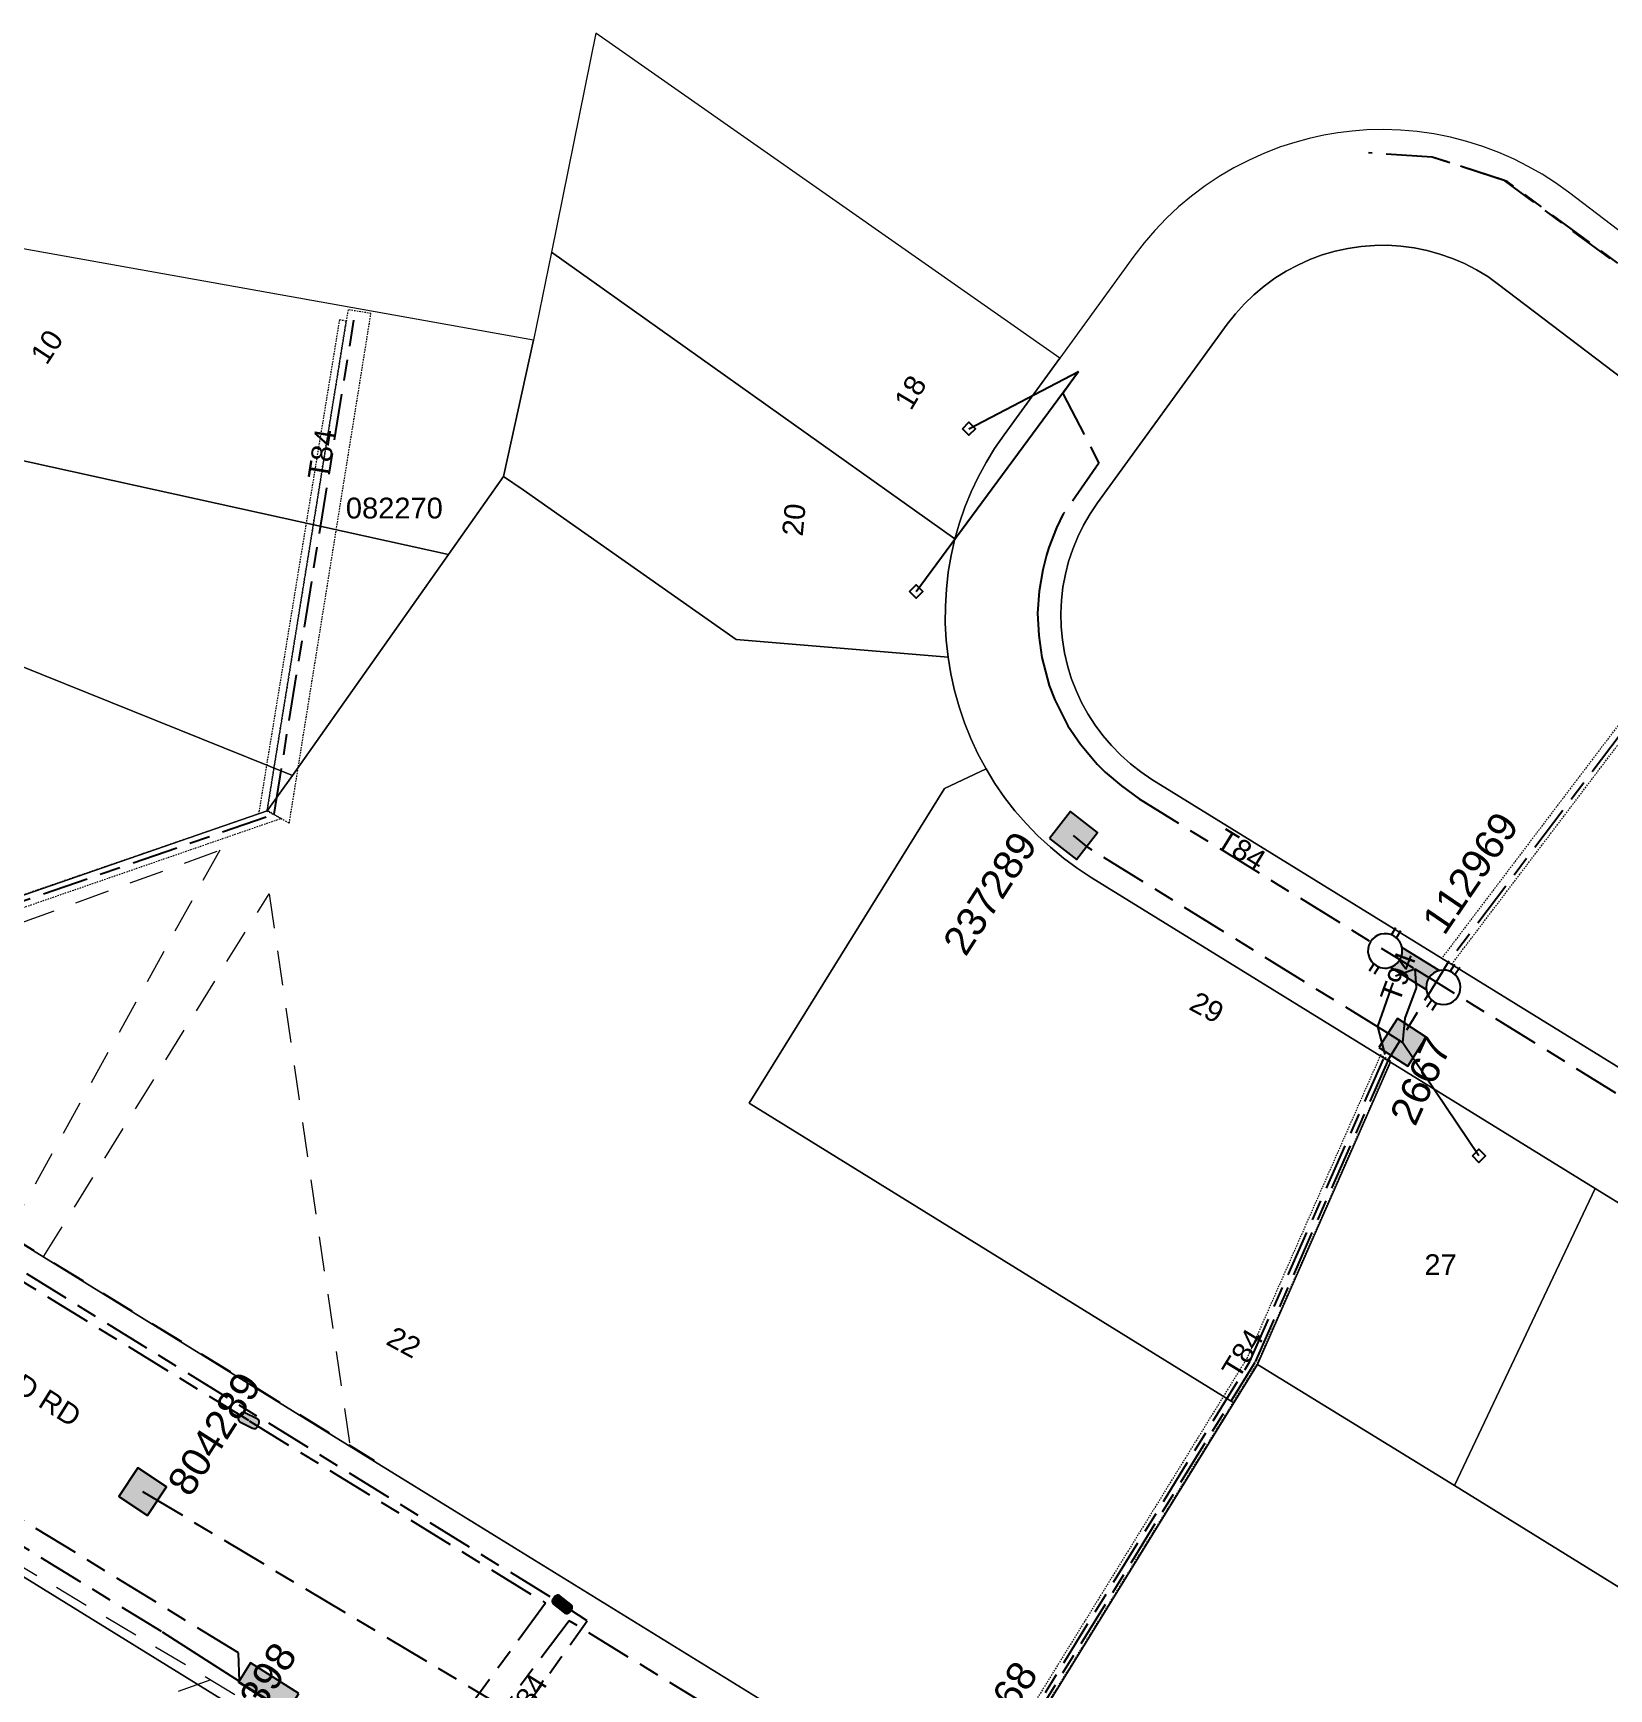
# Model space of a CAD drawing. Header units: metres. Extents: x 298351 to 299301, y 6265099 to 6266102.
# Drawn here: x 298603.5 to 298739.9, y 6265716.1 to 6265859.3 of the extents above; entities that cross this region are included whole.
import ezdxf
from ezdxf.enums import TextEntityAlignment as Align

# ---------------------------------------------------------------- set-up
doc = ezdxf.new("R2010")
doc.units = ezdxf.units.M
for name, pattern in [('Cable Exist UG', [8.2, 4, -1.2, 1.8, -1.2]), ('Dash', [5, 3, -2]), ('HIDDEN', [0.375, 0.25, -0.125]), ('HIDDEN2', [0.1875, 0.125, -0.0625])]:
    doc.linetypes.add(name, pattern=pattern)
doc.layers.get('0').update_dxf_attribs({"color": 6})
for name, color, linetype, lineweight in [('Cadastre Developer_SP_EXT', 9, 'Continuous', 5), ('Cadastre Land Parcels_SP_EXT', 9, 'Continuous', 5), ('Cadastre Other Property_SP_EXT', 9, 'HIDDEN', 5), ('Cadastre Roads_SP_EXT', 9, 'Continuous', 5)]:
    doc.layers.add(name, color=color, linetype=linetype, lineweight=lineweight)
for name, color, linetype in [('Equip_HV_EXT', 7, 'Continuous'), ('Equip_LV_EXT', 7, 'Continuous'), ('Mains_HV_EXT', 7, 'Continuous'), ('Mains_LV_EXT', 7, 'Continuous'), ('Mains_LV_SL_EXT', 7, 'Continuous'), ('Mains_SL_EXT', 7, 'Continuous'), ('Services_SP_EXT', 7, 'Continuous'), ('SupportsUG_SP_LV_EXT', 7, 'Continuous'), ('SupportsUG_SP_LV_SL_EXT', 7, 'Continuous')]:
    doc.layers.add(name, color=color, linetype=linetype)
doc.layers.get('0').freeze()
doc.styles.add('COLUMN_LABEL', font='arial.ttf')
doc.styles.add('iecARIAL', font='arial.ttf', dxfattribs={"height": 2})
doc.styles.add('POLE_LABEL', font='arial.ttf')
doc.styles.get("Standard").update_dxf_attribs({"font": 'arial.ttf'})

# ---------------------------------------------------------------- blocks, each defined once
blk = doc.blocks.new('COLUMN_EXT')
blk.add_hatch(color=256).paths.add_polyline_path([(-1.49, 1.48), (-1.49, -1.49), (1.48, -1.49), (1.48, 1.48)])
blk.add_lwpolyline([(-1.49, -1.49), (1.48, -1.49), (1.48, 1.48), (-1.49, 1.48)], close=True)
for tag, height, style, flags, p in [('ASSET_NUM', 2.5, 'COLUMN_LABEL', 8, (2, 2)), ('STRUCTURE_PLANT_NUMBER', 0.2, 'POLE_LABEL', 9, (1.81, 0.03)), ('STREET_CODE', 0.2, 'COLUMN_LABEL', 9, (1.81, -0.2))]:
    blk.add_attdef(tag, text='', height=height, dxfattribs=dict(style=style, flags=flags)).set_placement(p, align=Align.MIDDLE_LEFT)
at = {"flags": 9}
for tag, p in [('COLUMN_TYPE', (1.81, -0.4)), ('OWNED_BY', (1.81, -0.6)), ('STATE', (1.81, -0.8)), ('USAGE', (1.81, -1)), ('LEGEND', (1.81, -1.2)), ('LOCATION', (1.81, -1.4)), ('STREETNAME', (1.81, -1.6)), ('SUBURB', (1.81, -1.8)), ('NOTES', (1.81, -2))]:
    blk.add_attdef(tag, text='', height=0.2, dxfattribs=at).set_placement(p, align=Align.MIDDLE_LEFT)
at = {"flags": 1}
blk.add_attdef('Z', (1.81, -2.35), '', height=0.2, dxfattribs=at)
blk = doc.blocks.new('PILLAR_EXT')
blk.add_hatch(color=256).paths.add_polyline_path([(-2.475, 0.99), (-2.475, -0.99), (2.475, -0.99), (2.475, 0.99)])
blk.add_lwpolyline([(-2.475, -0.99), (2.475, -0.99), (2.475, 0.99), (-2.475, 0.99)], close=True)
at = {"style": 'iecARIAL', "flags": 8}
blk.add_attdef('ASSET_NUM', (1.5, 3.5), '', height=2.5, dxfattribs=at)
for tag, p, flags in [('OWNED_BY', (0, -0.2), 9), ('STATE', (0, -0.4), 9), ('SUPPORT_TYPE', (0, -0.6), 9), ('USAGE', (0, -0.8), 9), ('LEGEND', (0, -1), 9), ('LOCATION', (0, -1.2), 9), ('NOTES', (0, -1.4), 9), ('PARENT', (0, -1.6), 9), ('STREETNAME', (0, -1.8), 9), ('SUBURB', (0, -2), 1)]:
    blk.add_attdef(tag, p, '', height=0.2, dxfattribs=dict(flags=flags))
blk = doc.blocks.new('CCP_EXT')
at = {"flags": 9}
for tag, p in [('LEGEND', (0, -1.4)), ('STATE', (0, -1.8)), ('LIFE_SUPPORT', (0, -1.6)), ('NOTES', (0, -2))]:
    blk.add_attdef(tag, text='', height=0.2, dxfattribs=at).set_placement(p, align=Align.MIDDLE_LEFT)
blk.add_wipeout([(0, 0.57), (0.57, 0), (0, -0.57), (-0.57, 0)])
blk.add_lwpolyline([(-0.57, 0), (0, 0.57), (0.57, 0), (0, -0.57), (-0.57, 0)])
at = {"flags": 1}
blk.add_attdef('Z', (0, 0), '', height=0.2, dxfattribs=at)
at = {"flags": 9}
for tag, p in [('CCP_TYPE', (0, 0)), ('CONSTRUCTED_VOLTAGE', (0, -0.2)), ('OPERATING_VOLTAGE', (0, -0.6)), ('ORIENTATION', (0, -0.8)), ('OWNED_BY', (0, -1)), ('NO_PHASES', (0, -0.4)), ('USAGE', (0, -1.2))]:
    blk.add_attdef(tag, text='', height=0.2, dxfattribs=at).set_placement(p, align=Align.MIDDLE_LEFT)
blk = doc.blocks.new('HV_STJ_EXT')
h = blk.add_hatch(color=256)
edge = h.paths.add_edge_path()
edge.add_ellipse((-0.59, 0.13), major_axis=(0.226, 0.226), ratio=1, start_angle=45, end_angle=135)
edge.add_line((-0.91, 0.13), (-0.91, -0.13))
edge.add_ellipse((-0.59, -0.13), major_axis=(0.226, 0.226), ratio=1, start_angle=135, end_angle=225)
edge.add_line((-0.59, -0.45), (0.59, -0.45))
edge.add_ellipse((0.59, -0.13), major_axis=(-0.226, 0.226), ratio=1, start_angle=135, end_angle=225)
edge.add_line((0.91, -0.13), (0.91, 0.13))
edge.add_ellipse((0.59, 0.13), major_axis=(-0.226, 0.226), ratio=1, start_angle=225, end_angle=315)
edge.add_line((0.59, 0.45), (-0.59, 0.45))
blk.add_lwpolyline([(-0.91, 0.13), (-0.91, -0.13, 0.414214), (-0.59, -0.45), (0.59, -0.45, 0.414214), (0.91, -0.13), (0.91, 0.13, 0.414214), (0.59, 0.45), (-0.59, 0.45, 0.414214)], format="xyb", close=True)
for tag, flags, p in [('ORIENTATION', 9, (1.5, 0)), ('Z', 1, (1.5, -0.8)), ('USAGE', 9, (1.5, -0.2)), ('LEGEND', 9, (1.5, -0.4)), ('NOTES', 9, (1.5, -0.6))]:
    blk.add_attdef(tag, text='', height=0.2, dxfattribs=dict(flags=flags)).set_placement(p, align=Align.MIDDLE_LEFT)
blk = doc.blocks.new('LV_STJ_EXT')
h = blk.add_hatch(color=256)
edge = h.paths.add_edge_path()
edge.add_ellipse((-0.59, 0.13), major_axis=(0.226, 0.226), ratio=1, start_angle=45, end_angle=135)
edge.add_line((-0.91, 0.13), (-0.91, -0.13))
edge.add_ellipse((-0.59, -0.13), major_axis=(0.226, 0.226), ratio=1, start_angle=135, end_angle=225)
edge.add_line((-0.59, -0.45), (0.59, -0.45))
edge.add_ellipse((0.59, -0.13), major_axis=(-0.226, 0.226), ratio=1, start_angle=135, end_angle=225)
edge.add_line((0.91, -0.13), (0.91, 0.13))
edge.add_ellipse((0.59, 0.13), major_axis=(-0.226, 0.226), ratio=1, start_angle=225, end_angle=315)
edge.add_line((0.59, 0.45), (-0.59, 0.45))
blk.add_lwpolyline([(-0.91, 0.13), (-0.91, -0.13, 0.414214), (-0.59, -0.45), (0.59, -0.45, 0.414214), (0.91, -0.13), (0.91, 0.13, 0.414214), (0.59, 0.45), (-0.59, 0.45, 0.414214)], format="xyb", close=True)
at = {"flags": 1}
blk.add_attdef('Z', (0, 0), '', height=0.2, dxfattribs=at)
at = {"flags": 9}
for tag, p in [('ORIENTATION', (0, 0)), ('USAGE', (0, -0.2)), ('LEGEND', (0, -0.4)), ('NOTES', (0, -0.6))]:
    blk.add_attdef(tag, text='', height=0.2, dxfattribs=at).set_placement(p, align=Align.MIDDLE_LEFT)
blk = doc.blocks.new('LV_UG_LINKS_OPEN_EXT')
for p, q in [((-0.25, 1.47), (-0.25, 2.22)), ((0.25, 1.47), (0.25, 2.22)), ((-0.25, -1.47), (-0.25, -2.22)), ((0.25, -1.47), (0.25, -2.22))]:
    blk.add_line(p, q)
at = {"flags": 9}
for tag, p in [('ACTUAL_STATUS', (0, 0)), ('CONSTRUCTED_VOLTAGE', (0, -0.2)), ('OPERATING_VOLTAGE', (0, -0.6)), ('ORIENTATION', (0, -0.8)), ('STATE', (0, -1)), ('SWITCH_TYPE', (0, -1.2)), ('NO_PHASES', (0, -0.4)), ('USAGE', (0, -1.4)), ('NOTES', (0, -1.6))]:
    blk.add_attdef(tag, text='', height=0.2, dxfattribs=at).set_placement(p, align=Align.MIDDLE_LEFT)
at = {"flags": 1}
blk.add_attdef('Z', (0, 0), '', height=0.2, dxfattribs=at)
blk.add_wipeout([(-0.25, 1.47), (-0.43, 1.43), (-0.61, 1.36), (-0.77, 1.28), (-0.93, 1.17), (-1.07, 1.05), (-1.19, 0.9), (-1.29, 0.75), (-1.38, 0.58), (-1.44, 0.4), (-1.48, 0.22), (-1.49, 0.03), (-1.49, -0.16), (-1.45, -0.34), (-1.4, -0.52), (-1.32, -0.69), (-1.23, -0.85), (-1.11, -1), (-0.98, -1.13), (-0.83, -1.24), (-0.66, -1.34), (-0.49, -1.41), (-0.31, -1.46), (-0.13, -1.49), (0.06, -1.49), (0.25, -1.47), (0.43, -1.43), (0.61, -1.36), (0.77, -1.28), (0.93, -1.17), (1.07, -1.05), (1.19, -0.9), (1.29, -0.75), (1.38, -0.58), (1.44, -0.4), (1.48, -0.22), (1.49, -0.03), (1.49, 0.16), (1.45, 0.34), (1.4, 0.52), (1.32, 0.69), (1.23, 0.85), (1.11, 1), (0.98, 1.13), (0.83, 1.24), (0.66, 1.34), (0.49, 1.41), (0.31, 1.46), (0.13, 1.49), (-0.06, 1.49)])
blk.add_lwpolyline([(0, -1.49, 1), (0, 1.49, 1)], format="xyb", close=True)

msp = doc.modelspace()

# ---------------------------------------------------------------- linework, layer by layer
at = {"layer": 'Cadastre Developer_SP_EXT', "linetype": 'Dash'}
for points in [[(298574.36, 6265772.11), (298619.68, 6265788.65), (298601.32, 6265755.47)], [(298604.47, 6265753.54), (298623.94, 6265784.89), (298630.93, 6265737.21)], [(298571.29, 6265774.01), (298633.08, 6265735.89)], [(298558.4, 6265753.21), (298622.78, 6265714.57)], [(298618.91, 6265716.9), (298572.54, 6265700.19), (298592.76, 6265732.67)]]:
    msp.add_lwpolyline(points, dxfattribs=at)
at = {"layer": 'Cadastre Land Parcels_SP_EXT', "linetype": 'Continuous'}
for points in [[(298648.37, 6265840.39), (298683.29, 6265815.59), (298683.68, 6265816.97), (298684.15, 6265818.32), (298684.69, 6265819.64), (298685.3, 6265820.93), (298685.98, 6265822.19), (298686.72, 6265823.41), (298687.54, 6265824.59), (298692.36, 6265831.22), (298652.21, 6265859.33), (298648.37, 6265840.39)], [(298644.22, 6265820.97), (298646.83, 6265832.78), (298599.91, 6265841.15), (298599.87, 6265840.9), (298599.82, 6265840.65), (298599.35, 6265838.43), (298598.99, 6265836.9), (298598.55, 6265835.4), (298598.04, 6265833.92), (298597.46, 6265832.46), (298596.81, 6265831.04), (298596.08, 6265829.65), (298595.29, 6265828.3), (298594.43, 6265826.99), (298593.51, 6265825.73), (298592.53, 6265824.5), (298596.77, 6265823.63), (298601.41, 6265822.62), (298639.47, 6265814.24), (298644.22, 6265820.97)], [(298644.22, 6265820.97), (298645.94, 6265819.84), (298664.36, 6265806.89), (298682.69, 6265805.36), (298682.53, 6265806.83), (298682.45, 6265808.3), (298682.46, 6265809.77), (298682.55, 6265811.24), (298682.71, 6265812.7), (298682.96, 6265814.16), (298683.29, 6265815.59), (298648.37, 6265840.39), (298646.83, 6265832.78), (298644.22, 6265820.97)], [(298586.57, 6265819.08), (298594.46, 6265807.79), (298625.97, 6265795.13), (298639.47, 6265814.24), (298601.41, 6265822.62), (298596.77, 6265823.63), (298592.53, 6265824.5), (298591.45, 6265823.3), (298590.31, 6265822.15), (298589.12, 6265821.07), (298587.87, 6265820.04), (298586.57, 6265819.08)], [(298707.4, 6265740.85), (298665.49, 6265766.77), (298682.39, 6265794), (298685.98, 6265795.69), (298685.28, 6265796.98), (298684.66, 6265798.31), (298684.11, 6265799.68), (298683.64, 6265801.06), (298683.24, 6265802.48), (298682.93, 6265803.91), (298682.69, 6265805.36), (298664.36, 6265806.89), (298645.94, 6265819.84), (298644.22, 6265820.97), (298639.47, 6265814.24), (298625.97, 6265795.13), (298623.77, 6265792.05), (298594.69, 6265782.01), (298571.29, 6265773.92), (298633.08, 6265735.8), (298684.65, 6265703.98), (298707.4, 6265740.85)], [(298580.5, 6265815.74), (298594.69, 6265782.01), (298623.77, 6265792.05), (298625.97, 6265795.13), (298594.46, 6265807.79), (298586.57, 6265819.08), (298585.23, 6265818.18), (298583.84, 6265817.36), (298582.2, 6265816.5), (298580.5, 6265815.74)], [(298709.46, 6265744.19), (298720.97, 6265770.33), (298695.08, 6265786.3), (298693.85, 6265787.1), (298692.67, 6265787.98), (298691.54, 6265788.91), (298690.46, 6265789.91), (298689.44, 6265790.96), (298688.48, 6265792.07), (298687.58, 6265793.23), (298686.75, 6265794.44), (298685.98, 6265795.69), (298682.39, 6265794), (298665.49, 6265766.77), (298707.4, 6265740.85), (298709.46, 6265744.19)], [(298738.67, 6265759.41), (298720.97, 6265770.33), (298709.46, 6265744.19), (298726.5, 6265733.7), (298738.67, 6265759.41)], [(298755.02, 6265749.33), (298738.67, 6265759.41), (298726.5, 6265733.7), (298743.53, 6265723.2), (298755.02, 6265749.33)], [(298620.2, 6265715.01), (298558.44, 6265753.13), (298561.46, 6265730.41), (298564.2, 6265709.85), (298565.69, 6265698.69), (298567.35, 6265697.63), (298568.23, 6265697.07), (298620.2, 6265715.01)]]:
    msp.add_lwpolyline(points, close=True, dxfattribs=at)
for points in [[(298751.77, 6265821.29), (298730.32, 6265837.58), (298729.38, 6265838.27), (298728.4, 6265838.86), (298727.38, 6265839.39), (298726.32, 6265839.84), (298725.24, 6265840.22), (298724.13, 6265840.53), (298723.01, 6265840.76), (298721.87, 6265840.91), (298720.72, 6265840.98), (298719.57, 6265840.97), (298718.43, 6265840.88), (298717.29, 6265840.71), (298716.17, 6265840.47), (298715.07, 6265840.14), (298713.99, 6265839.75), (298712.94, 6265839.27), (298711.93, 6265838.73), (298710.96, 6265838.12), (298710.03, 6265837.44), (298709.15, 6265836.7), (298708.33, 6265835.9), (298707.56, 6265835.05), (298706.85, 6265834.15), (298695.62, 6265818.7), (298694.98, 6265817.76), (298694.41, 6265816.78), (298693.91, 6265815.75), (298693.48, 6265814.7), (298693.12, 6265813.62), (298692.84, 6265812.52), (298692.63, 6265811.4), (298692.5, 6265810.27), (298692.45, 6265809.13), (298692.48, 6265807.99), (298692.58, 6265806.85), (298692.76, 6265805.73), (298693.02, 6265804.62), (298693.35, 6265803.53), (298693.76, 6265802.47), (298694.24, 6265801.44), (298694.79, 6265800.44), (298695.41, 6265799.48), (298696.09, 6265798.57), (298696.83, 6265797.7), (298697.63, 6265796.89), (298698.48, 6265796.14), (298699.38, 6265795.44), (298700.33, 6265794.76), (298786.62, 6265741.57)], [(298760.55, 6265712.7), (298743.53, 6265723.2), (298726.5, 6265733.7), (298726.5, 6265733.7), (298709.46, 6265744.19), (298684.65, 6265703.98)]]:
    msp.add_lwpolyline(points, dxfattribs=at)
at = {"layer": 'Cadastre Other Property_SP_EXT', "linetype": 'HIDDEN2'}
for points in [[(298630.78, 6265835.4), (298623.77, 6265792.06), (298625.7, 6265791.01), (298632.76, 6265835.08), (298630.78, 6265835.4)], [(298630.03, 6265834.52), (298623.04, 6265791.81), (298623.77, 6265792.06), (298630.62, 6265834.42), (298630.03, 6265834.52)], [(298726.26, 6265778.79), (298755.98, 6265818), (298755.18, 6265818.61), (298725.41, 6265779.32), (298726.26, 6265778.79)], [(298684.65, 6265704.07), (298709.45, 6265744.28), (298720.97, 6265770.42), (298720.11, 6265770.95), (298708.57, 6265744.75), (298683.8, 6265704.6), (298684.65, 6265704.07)]]:
    msp.add_lwpolyline(points, close=True, dxfattribs=at)
msp.add_lwpolyline([(298571.29, 6265774.01), (298581.61, 6265767.55), (298582.85, 6265769.58), (298582.85, 6265769.58, 0.414204), (298582, 6265773.95), (298582, 6265773.95), (298579.28, 6265775.61), (298624.98, 6265791.41), (298623.82, 6265792.06), (298571.29, 6265774.01)], format="xyb", close=True, dxfattribs=at)
at = {"layer": 'Cadastre Roads_SP_EXT', "linetype": 'Continuous'}
for points in [[(298684.61, 6265704.01), (298633.08, 6265735.8), (298571.29, 6265773.92)], [(298558.44, 6265753.13), (298620.2, 6265715.01), (298639.76, 6265702.92), (298656.86, 6265692.36), (298667.84, 6265685.58)]]:
    msp.add_lwpolyline(points, dxfattribs=at)
at = {"layer": 'Mains_HV_EXT', "linetype": 'Cable Exist UG'}
for points in [[(298622.2, 6265739.32), (298580.22, 6265765.09), (298582.85, 6265769.36), (298581.49, 6265770.95)], [(298622.23, 6265739.3), (298647.87, 6265723.54), (298636.56, 6265708.14)]]:
    msp.add_lwpolyline(points, dxfattribs=at)
at = {"layer": 'Mains_LV_EXT', "linetype": 'Cable Exist UG'}
for points in [[(298778.03, 6265844.43), (298765.27, 6265827.61), (298758.02, 6265826.62), (298731.05, 6265846.5), (298724.58, 6265848.61), (298719.06, 6265848.96)], [(298581.48, 6265770.94), (298579.58, 6265770.46), (298573.42, 6265774.18), (298624.38, 6265791.77), (298631.29, 6265834.51)], [(298568.06, 6265773.57), (298649.31, 6265723.43)], [(298621.4, 6265716.76), (298621.29, 6265719.24), (298621.29, 6265719.24), (298621.16, 6265719.32), (298563.01, 6265755.05)], [(298621.4, 6265716.76), (298618.09, 6265718.87), (298614.64, 6265721.07), (298560.57, 6265754.25)], [(298635.67, 6265699.92), (298651.47, 6265722), (298649.31, 6265723.43)], [(298635.61, 6265699.63), (298636.04, 6265701.49), (298637.72, 6265706.68), (298621.37, 6265716.7)]]:
    msp.add_lwpolyline(points, dxfattribs=at)
at = {"layer": 'Mains_SL_EXT', "linetype": 'Cable Exist UG'}
for points in [[(298766.23, 6265807.89), (298760.52, 6265805.95), (298750.79, 6265813.33), (298759.79, 6265825.26), (298730.82, 6265846.58), (298724.58, 6265848.61), (298719.06, 6265848.96)], [(298613.01, 6265733.19), (298659.8, 6265705.22)]]:
    msp.add_lwpolyline(points, dxfattribs=at)

# ---------------------------------------------------------------- block references
at = {"layer": 'Equip_HV_EXT', "rotation": 333.8444264454592}
msp.add_blockref('HV_STJ_EXT', (298622.19, 6265739.33), dxfattribs=at)
at = {"layer": 'Equip_LV_EXT', "rotation": 321.7375954443306}
msp.add_blockref('LV_STJ_EXT', (298649.31, 6265723.43), dxfattribs=at)
at = {"layer": 'SupportsUG_SP_LV_EXT'}
ref = msp.add_blockref('PILLAR_EXT', (298723.08, 6265778.39), dxfattribs=dict(at, rotation=328.3562681973784))
ref.add_attrib('ASSET_NUM', '112969', dxfattribs={"layer": '0', "height": 2.5, "rotation": 55.6564, "style": 'iecARIAL'}).set_placement((298724.58, 6265781.89), align=Align.MIDDLE_LEFT)
ref = msp.add_blockref('PILLAR_EXT', (298623.91, 6265716.22), dxfattribs=dict(at, rotation=147.5623526732986))
ref.add_attrib('ASSET_NUM', '100398', dxfattribs={"layer": '0', "height": 2.5, "rotation": 57.5624, "style": 'iecARIAL'}).set_placement((298625.41, 6265719.72), align=Align.MIDDLE_RIGHT)
ref = msp.add_blockref('PILLAR_EXT', (298683.28, 6265703.75), dxfattribs=dict(at, rotation=328.3562681973784))
ref.add_attrib('ASSET_NUM', '112968', dxfattribs={"layer": '0', "height": 2.5, "rotation": 56.584, "style": 'iecARIAL'}).set_placement((298684.78, 6265707.25), align=Align.BOTTOM_LEFT)
at = {"layer": 'SupportsUG_SP_LV_SL_EXT'}
ref = msp.add_blockref('COLUMN_EXT', (298693.55, 6265789.93), dxfattribs=dict(at, rotation=321.9787026064821))
ref.add_attrib('ASSET_NUM', '237289', dxfattribs={"layer": '0', "height": 2.5, "rotation": 57.2464, "style": 'COLUMN_LABEL'}).set_placement((298688.41, 6265790.52), align=Align.TOP_RIGHT)
ref = msp.add_blockref('COLUMN_EXT', (298722.02, 6265772.04), dxfattribs=dict(at, rotation=327.2123082822752))
ref.add_attrib('ASSET_NUM', '2667', dxfattribs={"layer": '0', "height": 2.5, "rotation": 65.6984, "style": 'COLUMN_LABEL'}).set_placement((298724.02, 6265772.79), align=Align.TOP_RIGHT)
ref = msp.add_blockref('COLUMN_EXT', (298613.01, 6265733.19), dxfattribs=dict(at, rotation=56.41844720117882))
ref.add_attrib('ASSET_NUM', '804289', dxfattribs={"layer": '0', "height": 2.5, "rotation": 57.5288, "style": 'COLUMN_LABEL'}).set_placement((298615.01, 6265733.94), align=Align.TOP_LEFT)

# ---------------------------------------------------------------- texts
at = {"layer": 'Cadastre Land Parcels_SP_EXT'}
for s, rotation, p in [('10', 56.7043, (298604.7, 6265830.54)), ('18', 59.2201, (298679.48, 6265826.6)), ('20', 84.5121, (298670.11, 6265815.76)), ('29', 331.6323, (298703.43, 6265774.94)), ('22', 331.6255, (298633.96, 6265745.97))]:
    msp.add_text(s, height=1.8, rotation=rotation, dxfattribs=at).set_placement(p)
msp.add_text('27', height=1.8, dxfattribs=at).set_placement((298723.9, 6265751.91))
at = {"layer": 'Cadastre Other Property_SP_EXT'}
msp.add_text('082270', height=1.8, dxfattribs=at).set_placement((298630.59, 6265817.35))
at = {"layer": 'Cadastre Roads_SP_EXT'}
msp.add_text('LUXFORD RD', height=1.8, rotation=327.8554, dxfattribs=at).set_placement((298593.09, 6265747.38))
at = {"layer": 'Mains_LV_EXT'}
for rotation, p in [(80.966, (298629.05, 6265820.63)), (328.349, (298705.75, 6265789.08)), (58.6293, (298707.81, 6265742.81)), (58.0565, (298645.84, 6265712.97))]:
    msp.add_text('T84', height=1.8, rotation=rotation, dxfattribs=at).set_placement(p)

# ---------------------------------------------------------------- next in the draw order: block references
at = {"layer": 'Services_SP_EXT'}
for p in [(298684.5, 6265825.11), (298679.93, 6265811.03), (298728.62, 6265762.22)]:
    msp.add_blockref('CCP_EXT', p, dxfattribs=at)

# ---------------------------------------------------------------- next in the draw order: linework, layer by layer
at = {"layer": 'Cadastre Roads_SP_EXT', "linetype": 'Continuous'}
for points in [[(298747.51, 6265837.1), (298736.36, 6265845.57), (298735.25, 6265846.37), (298734.09, 6265847.12), (298732.89, 6265847.8), (298731.66, 6265848.43), (298731.66, 6265848.43), (298730.33, 6265849.01), (298728.96, 6265849.53), (298727.57, 6265849.96), (298726.16, 6265850.33), (298724.72, 6265850.61), (298723.28, 6265850.82), (298721.83, 6265850.94), (298720.37, 6265850.98), (298718.91, 6265850.95), (298717.66, 6265850.86), (298716.42, 6265850.7), (298715.19, 6265850.49), (298713.93, 6265850.22), (298712.68, 6265849.88), (298711.45, 6265849.48), (298710.08, 6265848.95), (298708.73, 6265848.35), (298707.42, 6265847.67), (298706.15, 6265846.92), (298704.93, 6265846.11), (298703.75, 6265845.22), (298702.64, 6265844.3), (298701.59, 6265843.31), (298700.59, 6265842.27), (298699.65, 6265841.18), (298698.77, 6265840.03), (298692.36, 6265831.22), (298687.54, 6265824.59), (298686.72, 6265823.41), (298685.98, 6265822.19), (298685.3, 6265820.93), (298684.69, 6265819.64), (298684.15, 6265818.32), (298683.68, 6265816.97), (298683.29, 6265815.59), (298682.96, 6265814.16), (298682.71, 6265812.7), (298682.55, 6265811.24), (298682.46, 6265809.77), (298682.45, 6265808.3), (298682.53, 6265806.83), (298682.69, 6265805.36), (298682.93, 6265803.91), (298683.24, 6265802.48), (298683.64, 6265801.06), (298684.11, 6265799.68), (298684.66, 6265798.31), (298685.28, 6265796.98), (298685.98, 6265795.69), (298686.75, 6265794.44), (298687.58, 6265793.23), (298688.48, 6265792.07), (298689.44, 6265790.96), (298690.46, 6265789.91), (298691.54, 6265788.91), (298692.67, 6265787.98), (298693.85, 6265787.1), (298695.08, 6265786.3), (298720.97, 6265770.33), (298738.67, 6265759.41), (298755.02, 6265749.33)], [(298786.62, 6265741.57), (298700.33, 6265794.76), (298699.38, 6265795.44), (298698.48, 6265796.14), (298697.63, 6265796.89), (298696.83, 6265797.7), (298696.09, 6265798.57), (298695.41, 6265799.48), (298694.79, 6265800.44), (298694.24, 6265801.44), (298693.76, 6265802.47), (298693.35, 6265803.53), (298693.02, 6265804.62), (298692.76, 6265805.73), (298692.58, 6265806.85), (298692.48, 6265807.99), (298692.45, 6265809.13), (298692.5, 6265810.27), (298692.63, 6265811.4), (298692.84, 6265812.52), (298693.12, 6265813.62), (298693.48, 6265814.7), (298693.91, 6265815.75), (298694.41, 6265816.78), (298694.98, 6265817.76), (298695.62, 6265818.7), (298706.85, 6265834.15), (298707.56, 6265835.05), (298708.33, 6265835.9), (298709.15, 6265836.7), (298710.03, 6265837.44), (298710.96, 6265838.12), (298711.93, 6265838.73), (298712.94, 6265839.27), (298713.99, 6265839.75), (298715.07, 6265840.14), (298716.17, 6265840.47), (298717.29, 6265840.71), (298718.43, 6265840.88), (298719.57, 6265840.97), (298720.72, 6265840.98), (298721.87, 6265840.91), (298723.01, 6265840.76), (298724.13, 6265840.53), (298725.24, 6265840.22), (298726.32, 6265839.84), (298727.38, 6265839.39), (298728.4, 6265838.86), (298729.38, 6265838.27), (298730.32, 6265837.58), (298751.77, 6265821.29)]]:
    msp.add_lwpolyline(points, dxfattribs=at)
at = {"layer": 'Services_SP_EXT'}
for points in [[(298679.93, 6265811.03), (298693.98, 6265830.06)], [(298684.5, 6265825.11), (298693.98, 6265830.06)], [(298728.62, 6265762.22), (298722.02, 6265772.04)]]:
    msp.add_lwpolyline(points, dxfattribs=at)

# ---------------------------------------------------------------- next in the draw order: block references
at = {"layer": 'Equip_LV_EXT', "rotation": 327.1584001528169}
msp.add_blockref('LV_UG_LINKS_OPEN_EXT', (298725.54, 6265776.8), dxfattribs=at)

# ---------------------------------------------------------------- next in the draw order: block references
at = {"layer": 'Equip_LV_EXT', "rotation": 328.7235356441327}
msp.add_blockref('LV_UG_LINKS_OPEN_EXT', (298720.5, 6265779.95), dxfattribs=at)

# ---------------------------------------------------------------- next in the draw order: linework, layer by layer
at = {"layer": 'Mains_HV_EXT', "linetype": 'Cable Exist UG'}
msp.add_lwpolyline([(298764.08, 6265824.7), (298759.62, 6265819.08), (298755.67, 6265818.24), (298726.02, 6265779.05), (298720.79, 6265770.59), (298709.22, 6265744.34), (298684.4, 6265704.21), (298683, 6265701.75), (298649.9, 6265722.01), (298638.59, 6265706.95)], dxfattribs=at)
at = {"layer": 'Mains_LV_EXT', "linetype": 'Cable Exist UG'}
for points in [[(298693.98, 6265830.06), (298692.61, 6265828.15), (298695.74, 6265822.13), (298692.66, 6265817.74), (298692.07, 6265816.55), (298691.42, 6265814.83), (298691.2, 6265814.18), (298690.88, 6265812.92), (298690.58, 6265811.06), (298690.44, 6265809.15), (298690.53, 6265807.24), (298690.8, 6265805.33), (298691.45, 6265802.91), (298691.93, 6265801.66), (298693.06, 6265799.42), (298694.15, 6265797.82), (298695.6, 6265796.11), (298696.27, 6265795.42), (298697.69, 6265794.22), (298699.21, 6265793.1), (298722.94, 6265778.48)], [(298682.36, 6265702.95), (298684.07, 6265704.42), (298708.8, 6265744.43), (298720.52, 6265770.98), (298719.86, 6265773.41), (298721.4, 6265777.79), (298723.08, 6265778.39)], [(298723.08, 6265778.39), (298771, 6265748.85), (298773.09, 6265740.55)]]:
    msp.add_lwpolyline(points, dxfattribs=at)
at = {"layer": 'Mains_LV_SL_EXT', "linetype": 'Cable Exist UG'}
for points in [[(298722.02, 6265772.04), (298720.5, 6265772.97), (298694.83, 6265788.85), (298693.55, 6265789.93)], [(298723.08, 6265778.39), (298723.19, 6265776.76), (298723.19, 6265776.76), (298722.21, 6265774.14), (298722.02, 6265772.04)]]:
    msp.add_lwpolyline(points, dxfattribs=at)

# ---------------------------------------------------------------- next in the draw order: texts
at = {"layer": 'Mains_LV_SL_EXT'}
msp.add_text('T94', height=1.8, rotation=69.5889, dxfattribs=at).set_placement((298721.71, 6265775.36))

doc.saveas('drawing.dxf')
